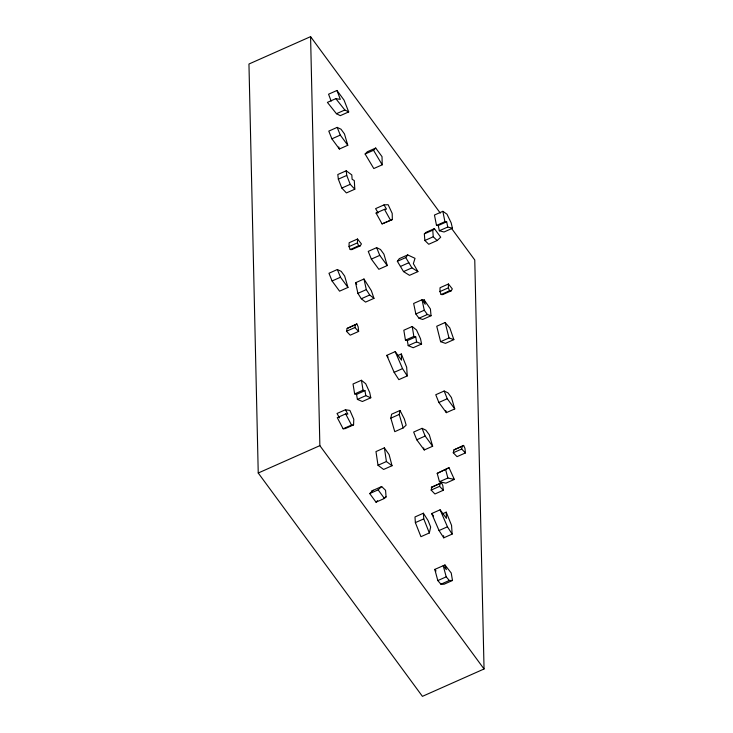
<?xml version="1.0" encoding="UTF-8"?>
<svg xmlns="http://www.w3.org/2000/svg" width="733" height="733" viewBox="0 0 733 733"><rect width="100%" height="100%" fill="white"/><g stroke="black" fill="none" stroke-linecap="round" stroke-linejoin="round"><path stroke-width="1.1" d="M349.036 246.59L349.128 242.742L357.53 239.013L361.433 243.942L360.205 245.876L351.803 249.614L350.2 249.55L349.036 246.59L357.447 242.852L357.53 239.013M439.956 291.578L440.038 287.73L448.44 284.001L452.343 288.93L451.116 290.864L442.714 294.602L441.11 294.538L439.956 291.578L448.358 287.84L448.44 284.001M345.426 409.756L347.873 414.145L345.674 413.907L337.272 417.636L343.117 428.796L345.161 428.631L353.563 424.893L353.782 419.258L349.907 410.425L345.426 409.756L337.024 413.485L339.471 417.874M390.826 418.167L391.614 414.209L400.026 410.471L404.35 418.937L406.164 425.14L403.168 427.935L394.766 431.664L390.826 418.167L399.228 414.438L400.026 410.471M429.336 532.955L430.647 527.036L428.081 520.567L423.39 513.219L414.988 516.948L415.364 522.62L420.934 536.684L429.336 532.955L423.766 518.891L423.39 513.219M346.462 331.279L347.167 328.393L356.843 323.94L358.171 326.863L358.639 331.444L350.237 335.173L346.462 331.279L354.873 327.55L355.569 324.664L356.843 323.94M431.261 487.308L441.532 482.745L442.86 485.677L443.328 490.249L434.926 493.978L431.151 490.084L431.856 487.198L433.121 486.483M431.151 490.084L439.562 486.355L440.258 483.468L441.532 482.745M453.26 452.774L453.956 449.879L463.632 445.435L464.96 448.358L465.428 452.93L457.026 456.659L453.26 452.774L461.662 449.036L462.358 446.15L463.632 445.435M397.35 261.315L399.311 258.648L407.713 254.919L415.025 258.337L413.357 263.642L417.92 271.604L409.518 275.333L403.526 271.595L397.35 261.315L405.752 257.576L407.713 254.919M365.126 154.012L367.306 151.777L375.708 148.048L382.021 156.633L382.205 164.815L373.803 168.544L365.126 154.012L373.537 150.283L375.708 148.048M424.343 233.891L425.983 232.37L434.385 228.641L440.698 237.226L437.143 240.534L428.741 244.263L424.847 240.506L424.343 233.891L432.754 230.162L434.385 228.641M371.402 491.11L381.673 486.547L385.558 490.304L386.071 496.919L384.431 498.44L376.029 502.178L369.716 493.584L373.262 490.276M369.716 493.584L378.118 489.855L381.673 486.547M376.029 502.178L377.66 500.657M437.207 473.371L449.017 467.718L454.341 479.419L445.939 483.148L439.461 481.746L437.207 473.371L449.017 467.718M440.304 213.111L310.581 36.65L248.954 64.018L258.236 473.014L422.419 696.35L484.046 668.982L474.764 259.986L451.794 228.742M336.969 90.48L340.304 99.358L335.806 98.653L327.404 102.382L336.447 113.716L340.304 115.649L348.706 111.92L344.015 100.055L336.969 90.48L328.567 94.209L331.16 101.117M336.447 113.716L344.849 109.987L348.706 111.92M337.189 127.377L328.787 131.106L331.884 138.83L339.379 149.019L347.781 145.281L344.464 133.91L341.019 129.219L337.189 127.377L340.295 135.101L347.781 145.281M331.884 138.83L340.295 135.101M346.214 170.789L337.812 174.518L338.334 179.164L341.825 188.06L346.407 192.935L354.809 189.206L354.286 180.575L352.115 179.283L351.803 174.903L346.214 170.789L346.746 175.434L350.227 184.331L354.809 189.206M338.334 179.164L346.746 175.434M341.825 188.06L350.227 184.331M384 204.901L375.598 208.63L378.091 212.863L376.066 213.065L382.076 223.895L392.338 219.552L392.201 213.413L388.133 204.69L384 204.901L386.502 209.125L384.468 209.336L376.066 213.065M382.076 223.895L392.338 219.552M350.2 249.55L358.602 245.821L360.205 245.876M442.851 211.315L434.449 215.053L436.511 225.425L438.27 225.526L446.672 221.797L447.762 227.028L452.444 228.256L451.161 222.85L446.983 214.201L442.851 211.315L444.922 221.696L446.672 221.797M376.652 247.644L368.25 251.382L371.356 259.106L378.842 269.286L387.244 265.557L383.927 254.177L380.482 249.495L376.652 247.644L379.758 255.377L387.244 265.557M337.372 269.524L328.97 273.253L332.067 280.977L339.562 291.166L347.964 287.437L344.647 276.057L341.202 271.366L337.372 269.524L340.478 277.248L347.964 287.437M436.511 225.425L444.922 221.696M371.356 259.106L379.758 255.377M438.27 225.526L439.351 230.767L447.762 227.028M332.067 280.977L340.478 277.248M424.847 240.506L433.258 236.777L437.143 240.534M452.444 228.256L444.042 231.994L439.351 230.767M355.569 282.736L363.971 279.007L371.384 290.735L373.967 298.358L365.565 302.097L361.305 298.752L357.896 293.356L355.569 282.736L356.714 284.541M400.438 266.455L408.84 262.726M403.526 271.595L411.928 267.866L417.92 271.604M357.896 293.356L366.298 289.617L363.971 279.007M361.305 298.752L369.707 295.014L373.967 298.358M347.167 328.393L355.569 324.664M424.105 299.815L425.204 304.259L422.043 299.733L413.641 303.462L415.849 313.971L419.001 318.223L422.629 319.478L431.041 315.74L430.418 308.987L424.105 299.815L422.245 300.64M441.11 294.538L449.512 290.809L451.116 290.864M415.849 313.971L424.251 310.242L427.403 314.494L431.041 315.74M419.001 318.223L427.403 314.494M412.23 326.497L403.828 330.235L405.45 340.149L407.337 340.616L415.739 336.878L416.601 341.899L421.594 343.997L420.522 338.774L416.527 329.997L412.23 326.497L413.852 336.42L415.739 336.878M405.45 340.149L413.852 336.42M445.142 322.511L436.74 326.249L440.615 341.688L445.453 343.356L453.855 339.626L449.796 327.88L445.142 322.511L449.017 337.95L453.855 339.626M407.337 340.616L408.199 345.628L416.601 341.899M401.336 353.975L406.659 367.196L407.255 375.919L398.844 379.648L394.143 372.346L386.786 355.358L395.197 351.629L401.51 360.16L401.336 353.975L397.598 355.633M421.594 343.997L413.183 347.726L408.199 345.628M440.615 341.688L449.017 337.95M361.442 380.271L353.031 384L354.653 393.923L356.54 394.391L364.952 390.652L365.804 395.664L370.797 397.772L369.725 392.549L365.74 383.771L361.442 380.271L363.055 390.194L364.952 390.652M394.143 372.346L402.545 368.617L407.255 375.919M354.653 393.923L363.055 390.194M356.54 394.391L357.402 399.403L365.804 395.664M370.797 397.772L362.386 401.501L357.402 399.403M343.117 428.796L351.528 425.067L353.563 424.893M258.236 473.014L319.863 445.646L310.581 36.65M444.161 391.01L435.759 394.739L438.865 402.472L446.351 412.652L454.753 408.922L451.436 397.543L447.991 392.861L444.161 391.01L447.267 398.734L454.753 408.922M438.865 402.472L447.267 398.734M422.061 428.329L413.659 432.058L416.756 439.782L424.242 449.97L432.653 446.241L429.336 434.861L425.891 430.17L422.061 428.329L425.167 436.053L432.653 446.241M384.376 447.845L375.974 451.583L378.008 465.272L383.616 469.459L392.027 465.73L389.113 454.634L384.376 447.845L386.419 461.543L392.027 465.73M416.756 439.782L425.167 436.053M378.008 465.272L386.419 461.543M453.956 449.879L462.358 446.15M384.202 497.753L386.071 496.919M439.461 481.746L447.872 478.017L454.341 479.419M431.856 487.198L440.258 483.468M446.232 512.156L451.555 525.378L452.151 534.1L443.749 537.83L439.04 530.536L431.682 513.54L440.093 509.811L446.406 518.341L446.232 512.156L442.494 513.815M415.364 522.62L423.766 518.891M439.04 530.536L447.451 526.798L452.151 534.1M434.797 569.404L444.94 564.96L451.226 572.995L452.49 580.49L444.088 584.219L440.918 584.21L437.812 580.582L434.797 569.404L436.053 570.989M437.812 580.582L446.214 576.853L449.32 580.481L452.49 580.49M440.918 584.21L449.32 580.481M354.873 327.55L358.639 331.444M461.662 449.036L465.428 452.93M439.562 486.355L443.328 490.249M335.806 98.653L344.849 109.987M386.786 355.358L388.05 357.063M431.682 513.54L433.579 516.105M378.118 489.855L384.431 498.44M319.863 445.646L484.046 668.982M366.298 289.617L369.707 295.014M405.752 257.576L411.928 267.866M373.537 150.283L382.205 164.815M384.468 209.336L390.487 220.166M345.674 413.907L351.528 425.067M395.197 351.629L402.545 368.617M440.093 509.811L447.451 526.798M448.358 287.84L449.512 290.809M357.447 242.852L358.602 245.821M444.94 564.96L446.342 569.623L443.208 565.674L446.214 576.853M445.746 410.581L446.351 412.652M338.774 146.948L339.379 149.019M423.647 447.9L424.242 449.97M399.228 414.438L403.168 427.935M445.618 469.633L447.872 478.017M422.043 299.733L424.251 310.242M432.754 230.162L433.258 236.777M443.593 535.649L443.749 537.83"/></g></svg>
